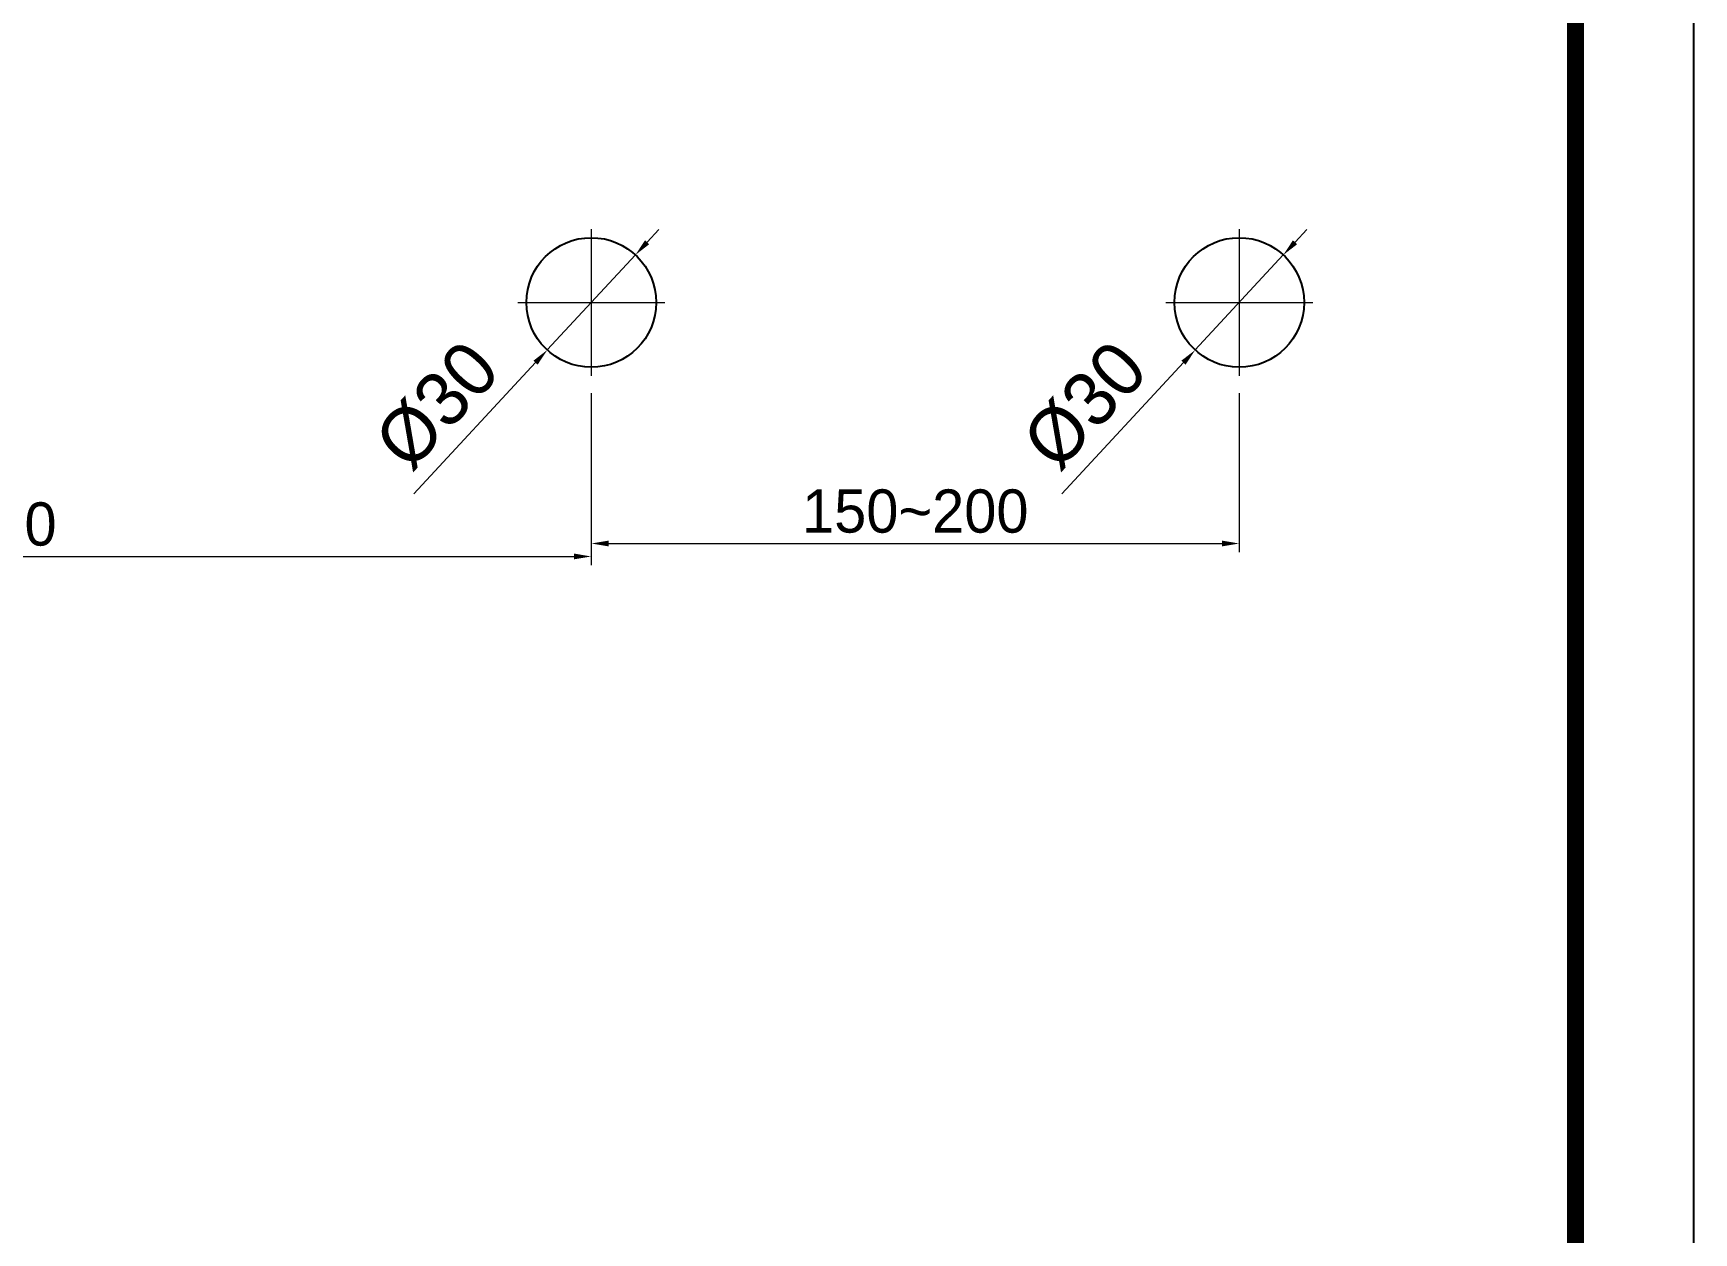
# Model space of a CAD drawing. Extents: x 0 to 1693, y 0 to 1240.
# Drawn here: x 1308.2 to 1692.6, y 669.9 to 947.6 of the extents above; entities that cross this region are included whole.
import ezdxf

# ---------------------------------------------------------------- set-up
doc = ezdxf.new("R2010")
doc.units = 0
doc.header["$LTSCALE"] = 40
doc.header["$MEASUREMENT"] = 0
doc.header["$PDMODE"] = 3
doc.header["$PDSIZE"] = -10
doc.linetypes.add('CENTER2', pattern=[28.575, 19.05, -3.175, 3.175, -3.175])
doc.layers.get('0').update_dxf_attribs({"linetype": 'CONTINUOUS'})
doc.layers.get('DEFPOINTS').update_dxf_attribs({"linetype": 'CONTINUOUS'})
doc.layers.add('Cneter', color=1, linetype='CENTER2', lineweight=13)
doc.styles.add('Daelim Dimension', font='')
doc.styles.get('Daelim Dimension').set_extended_font_data('나눔고딕')
doc.dimstyles.new('DEFAULT', dxfattribs={"dimscale": 2, "dimtxt": 2, "dimasz": 2, "dimexe": 0, "dimexo": 2, "dimgap": 1, "dimtad": 1, "dimdec": 1, "dimzin": 9, "dimdsep": 46, "dimtxsty": 'Daelim Dimension', "dimcen": 0.5, "dimclrd": 252, "dimclre": 252, "dimclrt": 3, "dimadec": 1, "dimazin": 0, "dimtfac": 1, "dimtdec": 1, "dimtix": 1, "dimtmove": 0, "dimatfit": 3, "dimfxl": 1, "dimtolj": 1, "dimtzin": 1, "dimlwd": 9, "dimlwe": 9, "dimarcsym": 0})

# ---------------------------------------------------------------- blocks, each defined once
blk = doc.blocks.new('*D2')
at = {"color": 5, "lineweight": 9, "ltscale": 0.5, "transparency": 16777216}
for p, q in [((1450.29, 899.24), (1453.01, 902.18)), ((1447.57, 896.31), (1427.18, 874.31)), ((1396.32, 841.03), (1424.46, 871.38))]:
    blk.add_line(p, q, dxfattribs=at)
at = {"color": 5, "ltscale": 0.5, "transparency": 16777216}
for points in [[(1449.8, 899.7), (1450.78, 898.79), (1447.57, 896.31)], [(1423.97, 871.83), (1424.95, 870.92), (1427.18, 874.31)]]:
    blk.add_solid(points, dxfattribs=at)
at = {"layer": 'DEFPOINTS', "color": 0, "ltscale": 0.5, "transparency": 16777216}
for p in [(1447.57, 896.31), (1427.18, 874.31)]:
    blk.add_point(p, dxfattribs=at)
at = {"color": 7, "ltscale": 0.5, "transparency": 16777216, "insert": (1401.71, 861.52), "char_height": 10, "attachment_point": 5, "rotation": 47.1656, "style": 'Daelim Dimension'}
blk.add_mtext('\\A1;{\\H1.25x;\\C256;Ø30}', dxfattribs=at)
blk = doc.blocks.new('*D3')
at = {"color": 5, "lineweight": 9, "ltscale": 0.5, "transparency": 16777216}
for p, q in [((1137.37, 861.31), (1137.37, 824.51)), ((1437.37, 864.31), (1437.37, 824.51)), ((1141.37, 826.51), (1433.37, 826.51))]:
    blk.add_line(p, q, dxfattribs=at)
at = {"color": 5, "ltscale": 0.5, "transparency": 16777216}
for points in [[(1141.37, 827.18), (1141.37, 825.85), (1137.37, 826.51)], [(1433.37, 827.18), (1433.37, 825.85), (1437.37, 826.51)]]:
    blk.add_solid(points, dxfattribs=at)
at = {"layer": 'DEFPOINTS', "color": 0, "ltscale": 0.5, "transparency": 16777216}
for p in [(1137.37, 865.31), (1437.37, 868.31), (1437.37, 826.51)]:
    blk.add_point(p, dxfattribs=at)
at = {"color": 7, "ltscale": 0.5, "transparency": 16777216, "insert": (1287.37, 833.96), "char_height": 10, "attachment_point": 5, "style": 'Daelim Dimension'}
blk.add_mtext('\\A1;350~400', dxfattribs=at)
blk = doc.blocks.new('*D11')
at = {"color": 5, "lineweight": 9, "ltscale": 0.5, "transparency": 16777216}
for p, q in [((1600.29, 899.24), (1603.01, 902.18)), ((1597.57, 896.31), (1577.18, 874.31)), ((1546.32, 841.03), (1574.46, 871.38))]:
    blk.add_line(p, q, dxfattribs=at)
at = {"color": 5, "ltscale": 0.5, "transparency": 16777216}
for points in [[(1599.8, 899.7), (1600.78, 898.79), (1597.57, 896.31)], [(1573.97, 871.83), (1574.95, 870.92), (1577.18, 874.31)]]:
    blk.add_solid(points, dxfattribs=at)
at = {"layer": 'DEFPOINTS', "color": 0, "ltscale": 0.5, "transparency": 16777216}
for p in [(1597.57, 896.31), (1577.18, 874.31)]:
    blk.add_point(p, dxfattribs=at)
at = {"color": 7, "ltscale": 0.5, "transparency": 16777216, "insert": (1551.71, 861.52), "char_height": 10, "attachment_point": 5, "rotation": 47.1656, "style": 'Daelim Dimension'}
blk.add_mtext('\\A1;{\\H1.25x;\\C256;Ø30}', dxfattribs=at)
blk = doc.blocks.new('*D12')
at = {"color": 5, "lineweight": 9, "ltscale": 0.5, "transparency": 16777216}
for p, q in [((1437.37, 864.31), (1437.37, 827.51)), ((1587.37, 864.31), (1587.37, 827.51)), ((1441.37, 829.51), (1583.37, 829.51))]:
    blk.add_line(p, q, dxfattribs=at)
at = {"color": 5, "ltscale": 0.5, "transparency": 16777216}
for points in [[(1441.37, 830.18), (1441.37, 828.85), (1437.37, 829.51)], [(1583.37, 830.18), (1583.37, 828.85), (1587.37, 829.51)]]:
    blk.add_solid(points, dxfattribs=at)
at = {"layer": 'DEFPOINTS', "color": 0, "ltscale": 0.5, "transparency": 16777216}
for p in [(1437.37, 868.31), (1587.37, 868.31), (1587.37, 829.51)]:
    blk.add_point(p, dxfattribs=at)
at = {"color": 7, "ltscale": 0.5, "transparency": 16777216, "insert": (1512.37, 836.96), "char_height": 10, "attachment_point": 5, "style": 'Daelim Dimension'}
blk.add_mtext('\\A1;150~200', dxfattribs=at)

msp = doc.modelspace()

# ---------------------------------------------------------------- linework, layer by layer
at = {"ltscale": 0.5}
msp.add_lwpolyline([(0, 0), (1692.6, 0), (1692.6, 1240.2), (0, 1240.2)], close=True, dxfattribs=at)
at = {"color": 5, "linetype": 'ByBlock', "lineweight": 200, "const_width": 3.9}
msp.add_lwpolyline([(27.22, 53.1), (1665.22, 53.1), (1665.22, 1211.4), (27.22, 1211.4)], close=True, dxfattribs=at)
at = {"ltscale": 0.5}
for centre in [(1437.37, 885.31), (1587.37, 885.31)]:
    msp.add_circle(centre, 15, dxfattribs=at)
at = {"layer": 'Cneter', "ltscale": 0.5}
for p, q in [((1437.37, 902.31), (1437.37, 868.31)), ((1587.37, 902.31), (1587.37, 868.31)), ((1420.37, 885.31), (1454.37, 885.31)), ((1570.37, 885.31), (1604.37, 885.31))]:
    msp.add_line(p, q, dxfattribs=at)

# ---------------------------------------------------------------- dimensions: what is measured, and where the dimension line sits
at = {"color": 5, "ltscale": 0.5}
for p1, p2, picture, middle in [((1447.57, 896.31), (1427.18, 874.31), '*D2', (1401.71, 861.52)), ((1597.57, 896.31), (1577.18, 874.31), '*D11', (1551.71, 861.52))]:
    dim = msp.add_diameter_dim_2p(p1=p1, p2=p2, text='{\\H1.25x;\\C256;Ø30}', dimstyle='DEFAULT', override={"dimtxt": 5, "dimexe": 1, "dimdec": 0, "dimclrd": 5, "dimclre": 5, "dimclrt": 7}, dxfattribs=at)
    dim.commit()
    dim.dimension.update_dxf_attribs({"geometry": picture, "text_midpoint": middle})
for base, p1, p2, text, picture, middle in [((1437.37, 826.51), (1137.37, 865.31), (1437.37, 868.31), '350~400', '*D3', (1287.37, 833.96)), ((1587.37, 829.51), (1437.37, 868.31), (1587.37, 868.31), '150~200', '*D12', (1512.37, 836.96))]:
    dim = msp.add_linear_dim(base=base, p1=p1, p2=p2, text=text, dimstyle='DEFAULT', override={"dimtxt": 5, "dimexe": 1, "dimdec": 0, "dimclrd": 5, "dimclre": 5, "dimclrt": 7}, dxfattribs=at)
    dim.commit()
    dim.dimension.update_dxf_attribs({"geometry": picture, "text_midpoint": middle})

doc.saveas('drawing.dxf')
